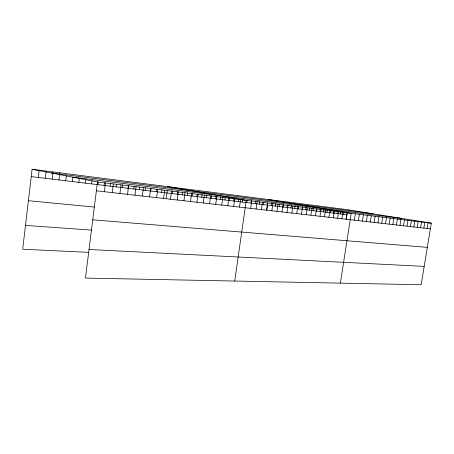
<?xml version="1.0" encoding="UTF-8"?>
<svg xmlns="http://www.w3.org/2000/svg" width="454" height="454" viewBox="0 0 454 454"><rect width="100%" height="100%" fill="white"/><g stroke="black" fill="none" stroke-linecap="round" stroke-linejoin="round"><path stroke-width="0.68" d="M32.098 169.263L97.491 181.952L85.448 278.086L421.159 284.737L431.3 223.186L347.696 209.708L32.098 169.263L22.7 249.229L88.706 252.356M38.329 177.469L39.192 170.171M45.321 178.314L46.104 171.726M52.216 179.143L53.078 171.947M59.014 179.966L59.877 172.821M65.722 180.777L66.346 175.613M72.334 181.572L72.878 177.088M78.854 182.36L79.371 178.161M85.29 183.138L85.715 179.659M91.634 183.904L92.066 180.454M97.894 184.659L98.24 181.918M104.074 185.402L104.42 182.678M104.363 191.713L105.47 182.939M110.169 186.14L110.515 183.433M112.212 192.609L113.318 183.904M116.19 186.866L116.53 184.176M119.924 193.489L121.031 184.857M122.126 187.581L122.467 184.914M127.988 188.291L128.329 185.635M127.512 194.352L128.618 185.794M133.771 188.989L134.112 186.35M134.974 195.197L136.075 186.719M139.486 189.676L139.826 187.059M142.312 196.037L143.407 187.621M145.121 190.357L145.462 187.757M149.531 196.86L150.626 188.512M150.694 191.026L151.029 188.444M156.187 191.69L156.528 189.125M156.63 197.666L157.725 189.392M161.618 192.348L161.959 189.795M163.616 198.46L164.711 190.254M166.289 198.199L167.322 190.459M170.488 199.244L171.584 191.106M172.123 193.614L172.497 190.816M177.202 194.227L177.576 191.446M177.259 200.015L178.348 191.94M182.224 194.834L182.599 192.065M183.921 200.776L185.005 192.763M187.184 195.43L187.559 192.683M190.476 201.519L191.56 193.574M192.087 196.026L192.462 193.291M196.934 196.61L197.303 193.892M196.934 202.257L198.012 194.369M201.724 197.189L202.092 194.482M203.29 202.978L204.368 195.152M206.457 197.757L206.831 195.072M209.549 203.693L210.622 195.929M211.138 198.324L211.507 195.651M215.769 198.88L216.138 196.224M215.712 204.396L216.785 196.69M220.343 199.431L220.712 196.792M221.785 205.083L222.857 197.439M224.866 199.981L225.235 197.354M227.772 205.764L228.839 198.177M229.344 200.52L229.707 197.91M233.765 201.054L234.133 198.46M233.662 206.439L234.729 198.903M238.14 201.582L238.509 199M239.474 207.098L240.535 199.624M242.47 202.104L242.833 199.539M234.729 281.043L246.255 200.328L167.827 186.656M246.749 202.62L247.112 200.066M250.983 203.131L251.346 200.594M250.676 208.375L251.732 201.003M255.171 203.636L255.534 201.111M256.073 208.988L257.129 201.672M259.313 204.135L259.677 201.627M261.402 209.595L262.452 202.331M263.411 204.629L263.774 202.132M266.651 210.196L267.701 202.978M266.799 209.708L267.775 203.023M271.481 205.605L271.889 202.825M271.832 210.787L272.882 203.619M275.453 206.082L275.856 203.318M276.946 211.365L277.99 204.249M279.38 206.559L279.783 203.806M281.985 211.939L283.029 204.873M283.268 207.024L283.671 204.289M287.115 207.489L287.518 204.771M286.962 212.506L288.001 205.486M290.923 207.949L291.326 205.242M291.871 213.068L292.904 206.093M294.691 208.403L295.094 205.713M296.712 213.618L297.745 206.689M298.426 208.857L298.823 206.178M302.114 209.3L302.512 206.638M301.496 214.163L302.523 207.279M305.769 209.742L306.166 207.092M306.212 214.697L307.239 207.864M309.39 210.179L309.787 207.54M310.871 215.23L311.892 208.437M312.971 210.611L313.368 207.989M315.468 215.752L316.489 209.005M316.517 211.042L316.915 208.426M320.03 211.462L320.428 208.863M320.008 216.269L321.023 209.566M323.509 211.882L323.901 209.3M324.491 216.779L325.501 210.117M326.954 212.296L327.345 209.725M328.912 217.284L329.922 210.662M330.364 212.71L330.756 210.151M333.741 213.119L334.127 210.571M333.281 217.778L334.292 211.201M337.084 213.522L337.373 211.621M337.6 218.272L338.605 211.734M340.392 213.919L340.687 212.029M341.856 218.76L342.861 212.262M343.678 214.316L343.967 212.432M346.067 219.237L347.066 212.784M346.289 218.817L347.214 212.835M340.375 283.137L351.22 213.295L268.28 199.533M354.336 220.179L355.329 213.8M358.393 220.638L359.381 214.305M362.4 221.098L363.387 214.799M366.361 221.546L367.348 215.287M370.277 221.995L371.259 215.769M374.141 222.432L375.123 216.246M377.966 222.869L378.942 216.717M381.746 223.3L382.716 217.188M385.48 223.726L386.45 217.648M389.169 224.145L390.139 218.102M392.824 224.56L393.783 218.556M396.427 224.974L397.386 218.998M399.997 225.377L400.95 219.441M403.521 225.78L404.474 219.872M407.011 226.177L407.959 220.303M410.456 226.569L411.409 220.729M413.866 226.955L414.814 221.149M417.243 227.341L418.185 221.569M420.58 227.721L421.516 221.978M423.877 228.095L424.813 222.386M427.14 228.47L428.077 222.789M89.029 249.479L424.184 266.373M25.498 225.4L91.498 230.104M92.747 219.804L427.316 247.368M28.403 200.713L94.381 207.058M96.379 190.805L430.369 228.839M31.235 176.612L346.924 214.708M97.491 181.952L431.3 223.186M73.117 177.219L401.37 218.363M51.058 172.94L373.04 213.794"/></g></svg>
